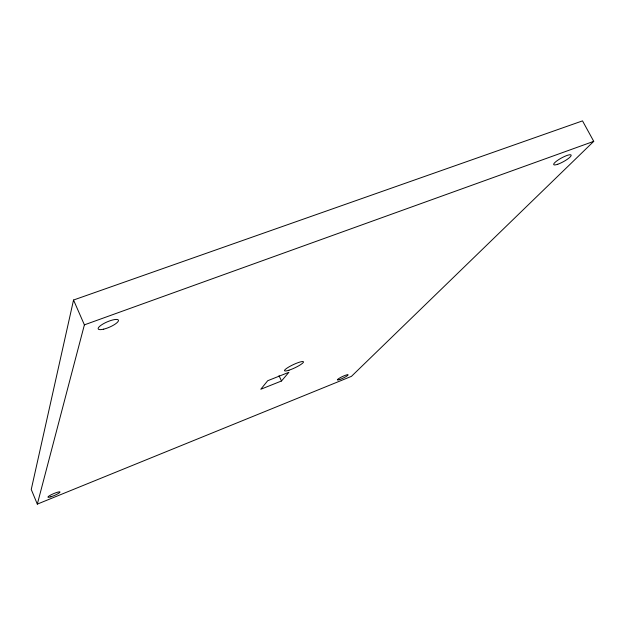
<?xml version="1.0" encoding="UTF-8"?>
<svg xmlns="http://www.w3.org/2000/svg" width="625" height="625" viewBox="0 0 625 625"><rect width="100%" height="100%" fill="white"/><g stroke="black" fill="none" stroke-linecap="round" stroke-linejoin="round"><path stroke-width="0.94" d="M73.539 300.023L31.25 489.469L37.32 504.117L351.445 376.359L593.75 141.352L582.508 120.883L73.539 300.023L84.391 324.859L37.32 504.117M281.5 380.984L288.875 372.305L267.703 380.727L260.773 389.266L281.5 380.984L279.023 375.711M84.391 324.859L593.75 141.352M103.727 329.148A11.008 2.883 -23.4 0 0 118.469 320.336A11.008 2.883 -23.4 0 0 102.75 324.133A11.008 2.883 -23.4 0 0 103.727 329.148M557.789 164.242A9.914 2.086 -28.7 0 0 571.18 155.398A9.914 2.086 -28.7 0 0 558.312 159.875A9.914 2.086 -28.7 0 0 557.789 164.242M339.766 379.523A5.953 0.852 -25.5 0 0 348.133 374.914A5.953 0.852 -25.5 0 0 340.367 377.609A5.953 0.852 -25.5 0 0 339.766 379.523M50.875 496.797A6.617 1 -23.2 0 0 60.039 492.039A6.617 1 -23.2 0 0 50.938 494.898A6.617 1 -23.2 0 0 50.875 496.797M289.039 370.188A10.484 1.773 -25.2 0 0 303.508 361.992A10.484 1.773 -25.2 0 0 289.438 366.625A10.484 1.773 -25.2 0 0 289.039 370.188"/></g></svg>
